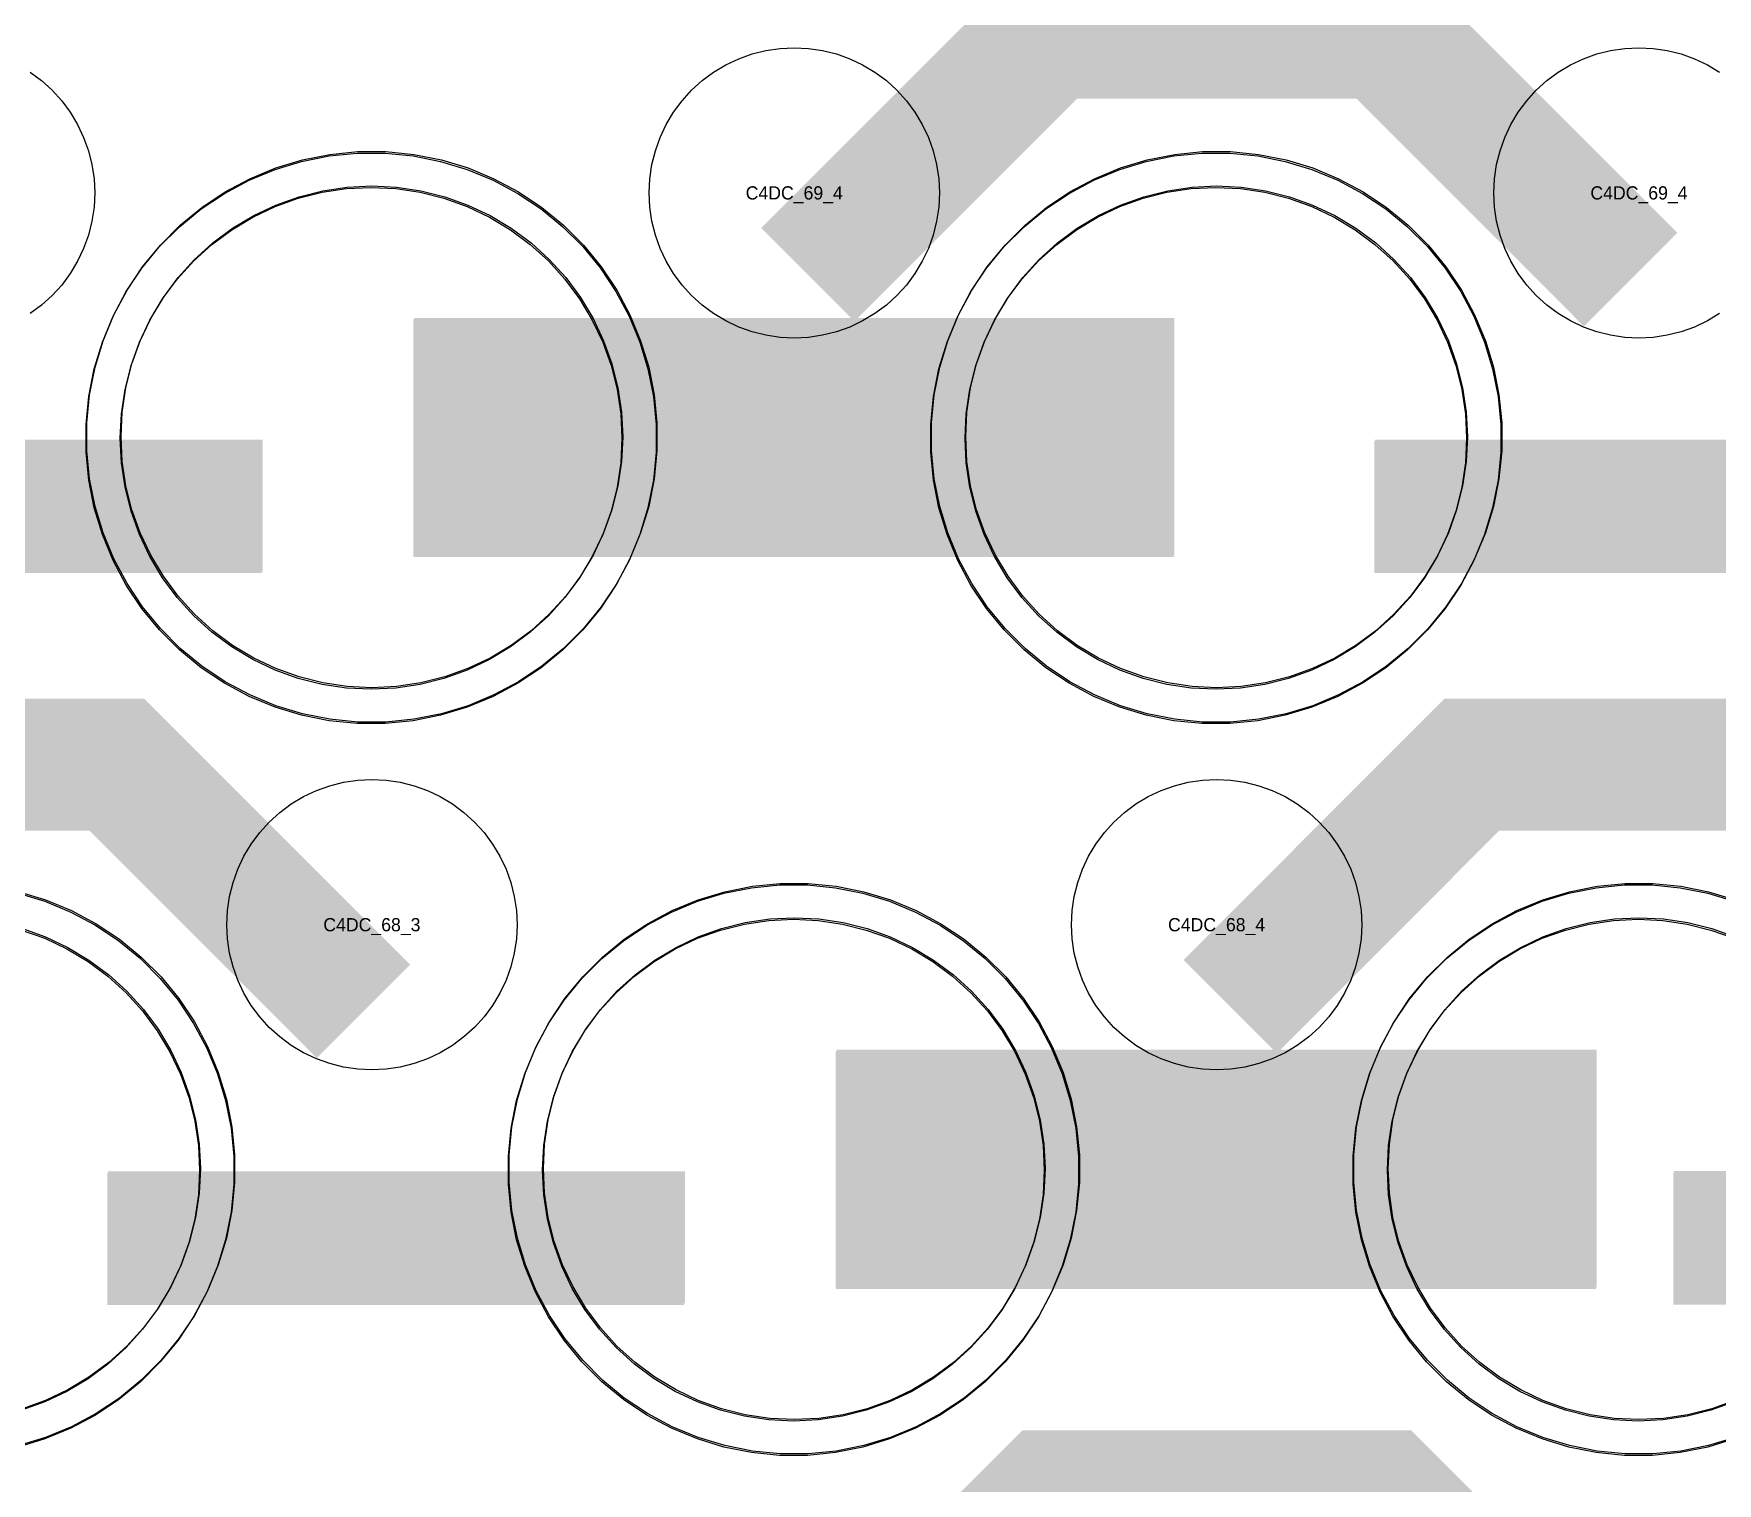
# Model space of a CAD drawing. Extents: x -11880 to 11880, y -14992 to 14992.
# Drawn here: x -10864.1 to -10545.2, y -5476.8 to -5202.3 of the extents above; entities that cross this region are included whole.
import ezdxf
from ezdxf.enums import TextEntityAlignment as Align

# ---------------------------------------------------------------- set-up
doc = ezdxf.new("R2010")
doc.units = 0
doc.header["$MEASUREMENT"] = 0
for name, color, linetype in [('GDS_775_DT_237', 138, 'CONTINUOUS'), ('RDL1_FS', 34, 'CONTINUOUS'), ('RDL_BS', 160, 'CONTINUOUS')]:
    doc.layers.add(name, color=color, linetype=linetype)

msp = doc.modelspace()

# ---------------------------------------------------------------- linework, layer by layer
at = {"layer": 'RDL1_FS', "color": 241, "true_color": 0xf7abae}
for points in [[(-10800.149, -5326.436), (-10804.806, -5326.207), (-10809.417, -5325.523), (-10813.94, -5324.391), (-10818.33, -5322.819), (-10822.544, -5320.827), (-10826.544, -5318.429), (-10830.289, -5315.651), (-10833.743, -5312.521), (-10836.873, -5309.067), (-10839.651, -5305.322), (-10842.049, -5301.322), (-10844.041, -5297.108), (-10845.613, -5292.718), (-10846.745, -5288.195), (-10847.429, -5283.584), (-10847.658, -5278.927), (-10847.429, -5274.27), (-10846.745, -5269.659), (-10845.613, -5265.136), (-10844.041, -5260.746), (-10842.049, -5256.532), (-10839.651, -5252.532), (-10836.873, -5248.787), (-10833.743, -5245.333), (-10830.289, -5242.203), (-10826.544, -5239.425), (-10822.544, -5237.027), (-10818.33, -5235.035), (-10813.94, -5233.463), (-10809.417, -5232.331), (-10804.806, -5231.647), (-10800.149, -5231.418), (-10795.492, -5231.647), (-10790.881, -5232.331), (-10786.358, -5233.463), (-10781.968, -5235.035), (-10777.754, -5237.027), (-10773.754, -5239.425), (-10770.009, -5242.203), (-10766.555, -5245.333), (-10763.425, -5248.787), (-10760.647, -5252.532), (-10758.249, -5256.532), (-10756.257, -5260.746), (-10754.685, -5265.136), (-10753.553, -5269.659), (-10752.869, -5274.27), (-10752.64, -5278.927), (-10752.869, -5283.584), (-10753.553, -5288.195), (-10754.685, -5292.718), (-10756.257, -5297.108), (-10758.249, -5301.322), (-10760.647, -5305.322), (-10763.425, -5309.067), (-10766.555, -5312.521), (-10770.009, -5315.651), (-10773.754, -5318.429), (-10777.754, -5320.827), (-10781.968, -5322.819), (-10786.358, -5324.391), (-10790.881, -5325.523), (-10795.492, -5326.207)], [(-10640.149, -5326.436), (-10644.806, -5326.207), (-10649.417, -5325.523), (-10653.94, -5324.391), (-10658.33, -5322.819), (-10662.544, -5320.827), (-10666.544, -5318.429), (-10670.289, -5315.651), (-10673.743, -5312.521), (-10676.873, -5309.067), (-10679.651, -5305.322), (-10682.049, -5301.322), (-10684.041, -5297.108), (-10685.613, -5292.718), (-10686.745, -5288.195), (-10687.429, -5283.584), (-10687.658, -5278.927), (-10687.429, -5274.27), (-10686.745, -5269.659), (-10685.613, -5265.136), (-10684.041, -5260.746), (-10682.049, -5256.532), (-10679.651, -5252.532), (-10676.873, -5248.787), (-10673.743, -5245.333), (-10670.289, -5242.203), (-10666.544, -5239.425), (-10662.544, -5237.027), (-10658.33, -5235.035), (-10653.94, -5233.463), (-10649.417, -5232.331), (-10644.806, -5231.647), (-10640.149, -5231.418), (-10635.492, -5231.647), (-10630.881, -5232.331), (-10626.358, -5233.463), (-10621.968, -5235.035), (-10617.754, -5237.027), (-10613.754, -5239.425), (-10610.009, -5242.203), (-10606.555, -5245.333), (-10603.425, -5248.787), (-10600.647, -5252.532), (-10598.249, -5256.532), (-10596.257, -5260.746), (-10594.685, -5265.136), (-10593.553, -5269.659), (-10592.869, -5274.27), (-10592.64, -5278.927), (-10592.869, -5283.584), (-10593.553, -5288.195), (-10594.685, -5292.718), (-10596.257, -5297.108), (-10598.249, -5301.322), (-10600.647, -5305.322), (-10603.425, -5309.067), (-10606.555, -5312.521), (-10610.009, -5315.651), (-10613.754, -5318.429), (-10617.754, -5320.827), (-10621.968, -5322.819), (-10626.358, -5324.391), (-10630.881, -5325.523), (-10635.492, -5326.207)], [(-10720.149, -5465.001), (-10724.806, -5464.772), (-10729.417, -5464.088), (-10733.94, -5462.956), (-10738.33, -5461.384), (-10742.544, -5459.392), (-10746.544, -5456.994), (-10750.289, -5454.216), (-10753.743, -5451.086), (-10756.873, -5447.632), (-10759.651, -5443.887), (-10762.049, -5439.887), (-10764.041, -5435.673), (-10765.613, -5431.283), (-10766.745, -5426.76), (-10767.429, -5422.149), (-10767.658, -5417.492), (-10767.429, -5412.835), (-10766.745, -5408.224), (-10765.613, -5403.701), (-10764.041, -5399.311), (-10762.049, -5395.097), (-10759.651, -5391.097), (-10756.873, -5387.352), (-10753.743, -5383.898), (-10750.289, -5380.768), (-10746.544, -5377.99), (-10742.544, -5375.592), (-10738.33, -5373.6), (-10733.94, -5372.028), (-10729.417, -5370.896), (-10724.806, -5370.212), (-10720.149, -5369.983), (-10715.492, -5370.212), (-10710.881, -5370.896), (-10706.358, -5372.028), (-10701.968, -5373.6), (-10697.754, -5375.592), (-10693.754, -5377.99), (-10690.009, -5380.768), (-10686.555, -5383.898), (-10683.425, -5387.352), (-10680.647, -5391.097), (-10678.249, -5395.097), (-10676.257, -5399.311), (-10674.685, -5403.701), (-10673.553, -5408.224), (-10672.869, -5412.835), (-10672.64, -5417.492), (-10672.869, -5422.149), (-10673.553, -5426.76), (-10674.685, -5431.283), (-10676.257, -5435.673), (-10678.249, -5439.887), (-10680.647, -5443.887), (-10683.425, -5447.632), (-10686.555, -5451.086), (-10690.009, -5454.216), (-10693.754, -5456.994), (-10697.754, -5459.392), (-10701.968, -5461.384), (-10706.358, -5462.956), (-10710.881, -5464.088), (-10715.492, -5464.772)]]:
    msp.add_lwpolyline(points, close=True, dxfattribs=at)
at = {"layer": 'RDL1_FS'}
for points in [[(-10800, -5326.154), (-10804.657, -5325.925), (-10809.268, -5325.241), (-10813.791, -5324.109), (-10818.181, -5322.537), (-10822.395, -5320.545), (-10826.395, -5318.147), (-10830.14, -5315.369), (-10833.594, -5312.239), (-10836.724, -5308.785), (-10839.502, -5305.04), (-10841.9, -5301.04), (-10843.892, -5296.826), (-10845.464, -5292.436), (-10846.596, -5287.913), (-10847.28, -5283.302), (-10847.509, -5278.645), (-10847.28, -5273.988), (-10846.596, -5269.377), (-10845.464, -5264.854), (-10843.892, -5260.464), (-10841.9, -5256.25), (-10839.502, -5252.25), (-10836.724, -5248.505), (-10833.594, -5245.051), (-10830.14, -5241.921), (-10826.395, -5239.143), (-10822.395, -5236.745), (-10818.181, -5234.753), (-10813.791, -5233.181), (-10809.268, -5232.049), (-10804.657, -5231.365), (-10800, -5231.136), (-10795.343, -5231.365), (-10790.732, -5232.049), (-10786.209, -5233.181), (-10781.819, -5234.753), (-10777.605, -5236.745), (-10773.605, -5239.143), (-10769.86, -5241.921), (-10766.406, -5245.051), (-10763.276, -5248.505), (-10760.498, -5252.25), (-10758.1, -5256.25), (-10756.108, -5260.464), (-10754.536, -5264.854), (-10753.404, -5269.377), (-10752.72, -5273.988), (-10752.491, -5278.645), (-10752.72, -5283.302), (-10753.404, -5287.913), (-10754.536, -5292.436), (-10756.108, -5296.826), (-10758.1, -5301.04), (-10760.498, -5305.04), (-10763.276, -5308.785), (-10766.406, -5312.239), (-10769.86, -5315.369), (-10773.605, -5318.147), (-10777.605, -5320.545), (-10781.819, -5322.537), (-10786.209, -5324.109), (-10790.732, -5325.241), (-10795.343, -5325.925)], [(-10640, -5326.154), (-10644.657, -5325.925), (-10649.268, -5325.241), (-10653.791, -5324.109), (-10658.181, -5322.537), (-10662.395, -5320.545), (-10666.395, -5318.147), (-10670.14, -5315.369), (-10673.594, -5312.239), (-10676.724, -5308.785), (-10679.502, -5305.04), (-10681.9, -5301.04), (-10683.892, -5296.826), (-10685.464, -5292.436), (-10686.596, -5287.913), (-10687.28, -5283.302), (-10687.509, -5278.645), (-10687.28, -5273.988), (-10686.596, -5269.377), (-10685.464, -5264.854), (-10683.892, -5260.464), (-10681.9, -5256.25), (-10679.502, -5252.25), (-10676.724, -5248.505), (-10673.594, -5245.051), (-10670.14, -5241.921), (-10666.395, -5239.143), (-10662.395, -5236.745), (-10658.181, -5234.753), (-10653.791, -5233.181), (-10649.268, -5232.049), (-10644.657, -5231.365), (-10640, -5231.136), (-10635.343, -5231.365), (-10630.732, -5232.049), (-10626.209, -5233.181), (-10621.819, -5234.753), (-10617.605, -5236.745), (-10613.605, -5239.143), (-10609.86, -5241.921), (-10606.406, -5245.051), (-10603.276, -5248.505), (-10600.498, -5252.25), (-10598.1, -5256.25), (-10596.108, -5260.464), (-10594.536, -5264.854), (-10593.404, -5269.377), (-10592.72, -5273.988), (-10592.491, -5278.645), (-10592.72, -5283.302), (-10593.404, -5287.913), (-10594.536, -5292.436), (-10596.108, -5296.826), (-10598.1, -5301.04), (-10600.498, -5305.04), (-10603.276, -5308.785), (-10606.406, -5312.239), (-10609.86, -5315.369), (-10613.605, -5318.147), (-10617.605, -5320.545), (-10621.819, -5322.537), (-10626.209, -5324.109), (-10630.732, -5325.241), (-10635.343, -5325.925)], [(-10720, -5464.719), (-10724.657, -5464.49), (-10729.268, -5463.806), (-10733.791, -5462.674), (-10738.181, -5461.102), (-10742.395, -5459.11), (-10746.395, -5456.712), (-10750.14, -5453.934), (-10753.594, -5450.804), (-10756.724, -5447.35), (-10759.502, -5443.605), (-10761.9, -5439.605), (-10763.892, -5435.391), (-10765.464, -5431.001), (-10766.596, -5426.478), (-10767.28, -5421.867), (-10767.509, -5417.21), (-10767.28, -5412.553), (-10766.596, -5407.942), (-10765.464, -5403.419), (-10763.892, -5399.029), (-10761.9, -5394.815), (-10759.502, -5390.815), (-10756.724, -5387.07), (-10753.594, -5383.616), (-10750.14, -5380.486), (-10746.395, -5377.708), (-10742.395, -5375.31), (-10738.181, -5373.318), (-10733.791, -5371.746), (-10729.268, -5370.614), (-10724.657, -5369.93), (-10720, -5369.701), (-10715.343, -5369.93), (-10710.732, -5370.614), (-10706.209, -5371.746), (-10701.819, -5373.318), (-10697.605, -5375.31), (-10693.605, -5377.708), (-10689.86, -5380.486), (-10686.406, -5383.616), (-10683.276, -5387.07), (-10680.498, -5390.815), (-10678.1, -5394.815), (-10676.108, -5399.029), (-10674.536, -5403.419), (-10673.404, -5407.942), (-10672.72, -5412.553), (-10672.491, -5417.21), (-10672.72, -5421.867), (-10673.404, -5426.478), (-10674.536, -5431.001), (-10676.108, -5435.391), (-10678.1, -5439.605), (-10680.498, -5443.605), (-10683.276, -5447.35), (-10686.406, -5450.804), (-10689.86, -5453.934), (-10693.605, -5456.712), (-10697.605, -5459.11), (-10701.819, -5461.102), (-10706.209, -5462.674), (-10710.732, -5463.806), (-10715.343, -5464.49)]]:
    msp.add_lwpolyline(points, close=True, dxfattribs=at)
at = {"layer": 'RDL1_FS', "color": 241, "true_color": 0xf7abae}
for points in [[(-10792.147, -5278.927, 45, 45, 0), (-10720.147, -5278.927, 45, 45, 0)], [(-10720.147, -5278.927, 45, 45, 0), (-10648.147, -5278.927, 45, 45, 0)], [(-10712.147, -5417.492, 45, 45, 0), (-10640.147, -5417.492, 45, 45, 0)], [(-10640.147, -5417.492, 45, 45, 0), (-10568.147, -5417.492, 45, 45, 0)]]:
    msp.add_lwpolyline(points, format="xyseb", dxfattribs=at)
at = {"layer": 'RDL1_FS'}
for points in [[(-10791.998, -5278.645, 45, 45, 0), (-10719.998, -5278.645, 45, 45, 0)], [(-10719.998, -5278.645, 45, 45, 0), (-10647.998, -5278.645, 45, 45, 0)], [(-10711.998, -5417.21, 45, 45, 0), (-10639.998, -5417.21, 45, 45, 0)], [(-10639.998, -5417.21, 45, 45, 0), (-10567.998, -5417.21, 45, 45, 0)]]:
    msp.add_lwpolyline(points, format="xyseb", dxfattribs=at)
at = {"layer": 'RDL1_FS', "color": 241, "true_color": 0xf7abae}
for points in [[(-10541.968, -5461.384), (-10546.358, -5462.956), (-10550.881, -5464.088), (-10555.492, -5464.772), (-10560.149, -5465.001), (-10564.806, -5464.772), (-10569.417, -5464.088), (-10573.94, -5462.956), (-10578.33, -5461.384), (-10582.544, -5459.392), (-10586.544, -5456.994), (-10590.289, -5454.216), (-10593.743, -5451.086), (-10596.873, -5447.632), (-10599.651, -5443.887), (-10602.049, -5439.887), (-10604.041, -5435.673), (-10605.613, -5431.283), (-10606.745, -5426.76), (-10607.429, -5422.149), (-10607.658, -5417.492), (-10607.429, -5412.835), (-10606.745, -5408.224), (-10605.613, -5403.701), (-10604.041, -5399.311), (-10602.049, -5395.097), (-10599.651, -5391.097), (-10596.873, -5387.352), (-10593.743, -5383.898), (-10590.289, -5380.768), (-10586.544, -5377.99), (-10582.544, -5375.592), (-10578.33, -5373.6), (-10573.94, -5372.028), (-10569.417, -5370.896), (-10564.806, -5370.212), (-10560.149, -5369.983), (-10555.492, -5370.212), (-10550.881, -5370.896), (-10546.358, -5372.028), (-10541.968, -5373.6)], [(-10866.358, -5372.028), (-10861.968, -5373.6), (-10857.754, -5375.592), (-10853.754, -5377.99), (-10850.009, -5380.768), (-10846.555, -5383.898), (-10843.425, -5387.352), (-10840.647, -5391.097), (-10838.249, -5395.097), (-10836.257, -5399.311), (-10834.685, -5403.701), (-10833.553, -5408.224), (-10832.869, -5412.835), (-10832.64, -5417.492), (-10832.869, -5422.149), (-10833.553, -5426.76), (-10834.685, -5431.283), (-10836.257, -5435.673), (-10838.249, -5439.887), (-10840.647, -5443.887), (-10843.425, -5447.632), (-10846.555, -5451.086), (-10850.009, -5454.216), (-10853.754, -5456.994), (-10857.754, -5459.392), (-10861.968, -5461.384), (-10866.358, -5462.956)]]:
    msp.add_lwpolyline(points, dxfattribs=at)
at = {"layer": 'RDL1_FS'}
for points in [[(-10541.819, -5461.102), (-10546.209, -5462.674), (-10550.732, -5463.806), (-10555.343, -5464.49), (-10560, -5464.719), (-10564.657, -5464.49), (-10569.268, -5463.806), (-10573.791, -5462.674), (-10578.181, -5461.102), (-10582.395, -5459.11), (-10586.395, -5456.712), (-10590.14, -5453.934), (-10593.594, -5450.804), (-10596.724, -5447.35), (-10599.502, -5443.605), (-10601.9, -5439.605), (-10603.892, -5435.391), (-10605.464, -5431.001), (-10606.596, -5426.478), (-10607.28, -5421.867), (-10607.509, -5417.21), (-10607.28, -5412.553), (-10606.596, -5407.942), (-10605.464, -5403.419), (-10603.892, -5399.029), (-10601.9, -5394.815), (-10599.502, -5390.815), (-10596.724, -5387.07), (-10593.594, -5383.616), (-10590.14, -5380.486), (-10586.395, -5377.708), (-10582.395, -5375.31), (-10578.181, -5373.318), (-10573.791, -5371.746), (-10569.268, -5370.614), (-10564.657, -5369.93), (-10560, -5369.701), (-10555.343, -5369.93), (-10550.732, -5370.614), (-10546.209, -5371.746), (-10541.819, -5373.318)], [(-10866.209, -5371.746), (-10861.819, -5373.318), (-10857.605, -5375.31), (-10853.605, -5377.708), (-10849.86, -5380.486), (-10846.406, -5383.616), (-10843.276, -5387.07), (-10840.498, -5390.815), (-10838.1, -5394.815), (-10836.108, -5399.029), (-10834.536, -5403.419), (-10833.404, -5407.942), (-10832.72, -5412.553), (-10832.491, -5417.21), (-10832.72, -5421.867), (-10833.404, -5426.478), (-10834.536, -5431.001), (-10836.108, -5435.391), (-10838.1, -5439.605), (-10840.498, -5443.605), (-10843.276, -5447.35), (-10846.406, -5450.804), (-10849.86, -5453.934), (-10853.605, -5456.712), (-10857.605, -5459.11), (-10861.819, -5461.102), (-10866.209, -5462.674)]]:
    msp.add_lwpolyline(points, dxfattribs=at)
at = {"layer": 'RDL_BS'}
for points in [[(-10717.438, -5247.959, 25, 25, 0), (-10671.623, -5202.144, 25, 25, 0), (-10638.07, -5202.144, 25, 25, 0)], [(-10561.599, -5248.858, 25, 25, 0), (-10608.313, -5202.144, 25, 25, 0), (-10638.071, -5202.144, 25, 25, 0)], [(-10929.984, -5291.658, 25, 25, 0), (-10820.719, -5291.658, 25, 25, 0)], [(-10609.984, -5291.658, 25, 25, 0), (-10500.719, -5291.658, 25, 25, 0)], [(-10801.599, -5387.423, 25, 25, 0), (-10848.313, -5340.709, 25, 25, 0), (-10878.071, -5340.709, 25, 25, 0)], [(-10637.438, -5386.524, 25, 25, 0), (-10591.623, -5340.709, 25, 25, 0), (-10558.07, -5340.709, 25, 25, 0)], [(-10481.599, -5387.423, 25, 25, 0), (-10528.313, -5340.709, 25, 25, 0), (-10558.071, -5340.709, 25, 25, 0)], [(-10849.984, -5430.223, 25, 25, 0), (-10740.719, -5430.223, 25, 25, 0)], [(-10467.5, -5430.168, 25, 25, 0), (-10553.333, -5430.168, 25, 25, 0)], [(-10717.438, -5525.084, 25, 25, 0), (-10671.623, -5479.269, 25, 25, 0), (-10638.07, -5479.269, 25, 25, 0)], [(-10561.599, -5525.983, 25, 25, 0), (-10608.313, -5479.269, 25, 25, 0), (-10638.071, -5479.269, 25, 25, 0)]]:
    msp.add_lwpolyline(points, format="xyseb", dxfattribs=at)
for points in [[(-10720, -5259.951), (-10722.693, -5259.819), (-10725.365, -5259.423), (-10727.984, -5258.766), (-10730.519, -5257.859), (-10732.956, -5256.707), (-10735.28, -5255.314), (-10737.443, -5253.711), (-10739.442, -5251.899), (-10741.254, -5249.9), (-10742.857, -5247.737), (-10744.25, -5245.413), (-10745.402, -5242.976), (-10746.309, -5240.441), (-10746.966, -5237.822), (-10747.362, -5235.15), (-10747.494, -5232.457), (-10747.362, -5229.764), (-10746.966, -5227.092), (-10746.309, -5224.473), (-10745.402, -5221.938), (-10744.25, -5219.501), (-10742.857, -5217.177), (-10741.254, -5215.014), (-10739.442, -5213.015), (-10737.443, -5211.203), (-10735.28, -5209.6), (-10732.956, -5208.207), (-10730.519, -5207.055), (-10727.984, -5206.148), (-10725.365, -5205.491), (-10722.693, -5205.095), (-10720, -5204.963), (-10717.307, -5205.095), (-10714.635, -5205.491), (-10712.016, -5206.148), (-10709.481, -5207.055), (-10707.044, -5208.207), (-10704.72, -5209.6), (-10702.557, -5211.203), (-10700.558, -5213.015), (-10698.746, -5215.014), (-10697.143, -5217.177), (-10695.75, -5219.501), (-10694.598, -5221.938), (-10693.691, -5224.473), (-10693.034, -5227.092), (-10692.638, -5229.764), (-10692.506, -5232.457), (-10692.638, -5235.15), (-10693.034, -5237.822), (-10693.691, -5240.441), (-10694.598, -5242.976), (-10695.75, -5245.413), (-10697.143, -5247.737), (-10698.746, -5249.9), (-10700.558, -5251.899), (-10702.557, -5253.711), (-10704.72, -5255.314), (-10707.044, -5256.707), (-10709.481, -5257.859), (-10712.016, -5258.766), (-10714.635, -5259.423), (-10717.307, -5259.819)], [(-10802.644, -5332.645), (-10807.938, -5332.128), (-10813.165, -5331.082), (-10818.205, -5329.551), (-10823.115, -5327.52), (-10827.777, -5325.028), (-10832.191, -5322.081), (-10836.292, -5318.719), (-10840.074, -5314.937), (-10843.436, -5310.836), (-10846.383, -5306.422), (-10848.875, -5301.76), (-10850.906, -5296.85), (-10852.437, -5291.81), (-10853.483, -5286.583), (-10854, -5281.289), (-10854, -5276.001), (-10853.483, -5270.707), (-10852.437, -5265.48), (-10850.906, -5260.44), (-10848.875, -5255.53), (-10846.383, -5250.868), (-10843.436, -5246.454), (-10840.074, -5242.353), (-10836.292, -5238.571), (-10832.191, -5235.209), (-10827.777, -5232.262), (-10823.115, -5229.77), (-10818.205, -5227.739), (-10813.165, -5226.208), (-10807.938, -5225.162), (-10802.644, -5224.645), (-10797.356, -5224.645), (-10792.062, -5225.162), (-10786.835, -5226.208), (-10781.795, -5227.739), (-10776.885, -5229.77), (-10772.223, -5232.262), (-10767.809, -5235.209), (-10763.708, -5238.571), (-10759.926, -5242.353), (-10756.564, -5246.454), (-10753.617, -5250.868), (-10751.125, -5255.53), (-10749.094, -5260.44), (-10747.563, -5265.48), (-10746.517, -5270.707), (-10746, -5276.001), (-10746, -5281.289), (-10746.517, -5286.583), (-10747.563, -5291.81), (-10749.094, -5296.85), (-10751.125, -5301.76), (-10753.617, -5306.422), (-10756.564, -5310.836), (-10759.926, -5314.937), (-10763.708, -5318.719), (-10767.809, -5322.081), (-10772.223, -5325.028), (-10776.885, -5327.52), (-10781.795, -5329.551), (-10786.835, -5331.082), (-10792.062, -5332.128), (-10797.356, -5332.645)], [(-10642.644, -5332.645), (-10647.938, -5332.128), (-10653.165, -5331.082), (-10658.205, -5329.551), (-10663.115, -5327.52), (-10667.777, -5325.028), (-10672.191, -5322.081), (-10676.292, -5318.719), (-10680.074, -5314.937), (-10683.436, -5310.836), (-10686.383, -5306.422), (-10688.875, -5301.76), (-10690.906, -5296.85), (-10692.437, -5291.81), (-10693.483, -5286.583), (-10694, -5281.289), (-10694, -5276.001), (-10693.483, -5270.707), (-10692.437, -5265.48), (-10690.906, -5260.44), (-10688.875, -5255.53), (-10686.383, -5250.868), (-10683.436, -5246.454), (-10680.074, -5242.353), (-10676.292, -5238.571), (-10672.191, -5235.209), (-10667.777, -5232.262), (-10663.115, -5229.77), (-10658.205, -5227.739), (-10653.165, -5226.208), (-10647.938, -5225.162), (-10642.644, -5224.645), (-10637.356, -5224.645), (-10632.062, -5225.162), (-10626.835, -5226.208), (-10621.795, -5227.739), (-10616.885, -5229.77), (-10612.223, -5232.262), (-10607.809, -5235.209), (-10603.708, -5238.571), (-10599.926, -5242.353), (-10596.564, -5246.454), (-10593.617, -5250.868), (-10591.125, -5255.53), (-10589.094, -5260.44), (-10587.563, -5265.48), (-10586.517, -5270.707), (-10586, -5276.001), (-10586, -5281.289), (-10586.517, -5286.583), (-10587.563, -5291.81), (-10589.094, -5296.85), (-10591.125, -5301.76), (-10593.617, -5306.422), (-10596.564, -5310.836), (-10599.926, -5314.937), (-10603.708, -5318.719), (-10607.809, -5322.081), (-10612.223, -5325.028), (-10616.885, -5327.52), (-10621.795, -5329.551), (-10626.835, -5331.082), (-10632.062, -5332.128), (-10637.356, -5332.645)], [(-10800, -5398.516), (-10802.693, -5398.384), (-10805.365, -5397.988), (-10807.984, -5397.331), (-10810.519, -5396.424), (-10812.956, -5395.272), (-10815.28, -5393.879), (-10817.443, -5392.276), (-10819.442, -5390.464), (-10821.254, -5388.465), (-10822.857, -5386.302), (-10824.25, -5383.978), (-10825.402, -5381.541), (-10826.309, -5379.006), (-10826.966, -5376.387), (-10827.362, -5373.715), (-10827.494, -5371.022), (-10827.362, -5368.329), (-10826.966, -5365.657), (-10826.309, -5363.038), (-10825.402, -5360.503), (-10824.25, -5358.066), (-10822.857, -5355.742), (-10821.254, -5353.579), (-10819.442, -5351.58), (-10817.443, -5349.768), (-10815.28, -5348.165), (-10812.956, -5346.772), (-10810.519, -5345.62), (-10807.984, -5344.713), (-10805.365, -5344.056), (-10802.693, -5343.66), (-10800, -5343.528), (-10797.307, -5343.66), (-10794.635, -5344.056), (-10792.016, -5344.713), (-10789.481, -5345.62), (-10787.044, -5346.772), (-10784.72, -5348.165), (-10782.557, -5349.768), (-10780.558, -5351.58), (-10778.746, -5353.579), (-10777.143, -5355.742), (-10775.75, -5358.066), (-10774.598, -5360.503), (-10773.691, -5363.038), (-10773.034, -5365.657), (-10772.638, -5368.329), (-10772.506, -5371.022), (-10772.638, -5373.715), (-10773.034, -5376.387), (-10773.691, -5379.006), (-10774.598, -5381.541), (-10775.75, -5383.978), (-10777.143, -5386.302), (-10778.746, -5388.465), (-10780.558, -5390.464), (-10782.557, -5392.276), (-10784.72, -5393.879), (-10787.044, -5395.272), (-10789.481, -5396.424), (-10792.016, -5397.331), (-10794.635, -5397.988), (-10797.307, -5398.384)], [(-10640, -5398.516), (-10642.693, -5398.384), (-10645.365, -5397.988), (-10647.984, -5397.331), (-10650.519, -5396.424), (-10652.956, -5395.272), (-10655.28, -5393.879), (-10657.443, -5392.276), (-10659.442, -5390.464), (-10661.254, -5388.465), (-10662.857, -5386.302), (-10664.25, -5383.978), (-10665.402, -5381.541), (-10666.309, -5379.006), (-10666.966, -5376.387), (-10667.362, -5373.715), (-10667.494, -5371.022), (-10667.362, -5368.329), (-10666.966, -5365.657), (-10666.309, -5363.038), (-10665.402, -5360.503), (-10664.25, -5358.066), (-10662.857, -5355.742), (-10661.254, -5353.579), (-10659.442, -5351.58), (-10657.443, -5349.768), (-10655.28, -5348.165), (-10652.956, -5346.772), (-10650.519, -5345.62), (-10647.984, -5344.713), (-10645.365, -5344.056), (-10642.693, -5343.66), (-10640, -5343.528), (-10637.307, -5343.66), (-10634.635, -5344.056), (-10632.016, -5344.713), (-10629.481, -5345.62), (-10627.044, -5346.772), (-10624.72, -5348.165), (-10622.557, -5349.768), (-10620.558, -5351.58), (-10618.746, -5353.579), (-10617.143, -5355.742), (-10615.75, -5358.066), (-10614.598, -5360.503), (-10613.691, -5363.038), (-10613.034, -5365.657), (-10612.638, -5368.329), (-10612.506, -5371.022), (-10612.638, -5373.715), (-10613.034, -5376.387), (-10613.691, -5379.006), (-10614.598, -5381.541), (-10615.75, -5383.978), (-10617.143, -5386.302), (-10618.746, -5388.465), (-10620.558, -5390.464), (-10622.557, -5392.276), (-10624.72, -5393.879), (-10627.044, -5395.272), (-10629.481, -5396.424), (-10632.016, -5397.331), (-10634.635, -5397.988), (-10637.307, -5398.384)], [(-10722.644, -5471.21), (-10727.938, -5470.693), (-10733.165, -5469.647), (-10738.205, -5468.116), (-10743.115, -5466.085), (-10747.777, -5463.593), (-10752.191, -5460.646), (-10756.292, -5457.284), (-10760.074, -5453.502), (-10763.436, -5449.401), (-10766.383, -5444.987), (-10768.875, -5440.325), (-10770.906, -5435.415), (-10772.437, -5430.375), (-10773.483, -5425.148), (-10774, -5419.854), (-10774, -5414.566), (-10773.483, -5409.272), (-10772.437, -5404.045), (-10770.906, -5399.005), (-10768.875, -5394.095), (-10766.383, -5389.433), (-10763.436, -5385.019), (-10760.074, -5380.918), (-10756.292, -5377.136), (-10752.191, -5373.774), (-10747.777, -5370.827), (-10743.115, -5368.335), (-10738.205, -5366.304), (-10733.165, -5364.773), (-10727.938, -5363.727), (-10722.644, -5363.21), (-10717.356, -5363.21), (-10712.062, -5363.727), (-10706.835, -5364.773), (-10701.795, -5366.304), (-10696.885, -5368.335), (-10692.223, -5370.827), (-10687.809, -5373.774), (-10683.708, -5377.136), (-10679.926, -5380.918), (-10676.564, -5385.019), (-10673.617, -5389.433), (-10671.125, -5394.095), (-10669.094, -5399.005), (-10667.563, -5404.045), (-10666.517, -5409.272), (-10666, -5414.566), (-10666, -5419.854), (-10666.517, -5425.148), (-10667.563, -5430.375), (-10669.094, -5435.415), (-10671.125, -5440.325), (-10673.617, -5444.987), (-10676.564, -5449.401), (-10679.926, -5453.502), (-10683.708, -5457.284), (-10687.809, -5460.646), (-10692.223, -5463.593), (-10696.885, -5466.085), (-10701.795, -5468.116), (-10706.835, -5469.647), (-10712.062, -5470.693), (-10717.356, -5471.21)]]:
    msp.add_lwpolyline(points, close=True, dxfattribs=at)
for points in [[(-10544.72, -5255.314), (-10547.044, -5256.707), (-10549.481, -5257.859), (-10552.016, -5258.766), (-10554.635, -5259.423), (-10557.307, -5259.819), (-10560, -5259.951), (-10562.693, -5259.819), (-10565.365, -5259.423), (-10567.984, -5258.766), (-10570.519, -5257.859), (-10572.956, -5256.707), (-10575.28, -5255.314), (-10577.443, -5253.711), (-10579.442, -5251.899), (-10581.254, -5249.9), (-10582.857, -5247.737), (-10584.25, -5245.413), (-10585.402, -5242.976), (-10586.309, -5240.441), (-10586.966, -5237.822), (-10587.362, -5235.15), (-10587.494, -5232.457), (-10587.362, -5229.764), (-10586.966, -5227.092), (-10586.309, -5224.473), (-10585.402, -5221.938), (-10584.25, -5219.501), (-10582.857, -5217.177), (-10581.254, -5215.014), (-10579.442, -5213.015), (-10577.443, -5211.203), (-10575.28, -5209.6), (-10572.956, -5208.207), (-10570.519, -5207.055), (-10567.984, -5206.148), (-10565.365, -5205.491), (-10562.693, -5205.095), (-10560, -5204.963), (-10557.307, -5205.095), (-10554.635, -5205.491), (-10552.016, -5206.148), (-10549.481, -5207.055), (-10547.044, -5208.207), (-10544.72, -5209.6)], [(-10864.72, -5209.6), (-10862.557, -5211.203), (-10860.558, -5213.015), (-10858.746, -5215.014), (-10857.143, -5217.177), (-10855.75, -5219.501), (-10854.598, -5221.938), (-10853.691, -5224.473), (-10853.034, -5227.092), (-10852.638, -5229.764), (-10852.506, -5232.457), (-10852.638, -5235.15), (-10853.034, -5237.822), (-10853.691, -5240.441), (-10854.598, -5242.976), (-10855.75, -5245.413), (-10857.143, -5247.737), (-10858.746, -5249.9), (-10860.558, -5251.899), (-10862.557, -5253.711), (-10864.72, -5255.314)], [(-10541.795, -5468.116), (-10546.835, -5469.647), (-10552.062, -5470.693), (-10557.356, -5471.21), (-10562.644, -5471.21), (-10567.938, -5470.693), (-10573.165, -5469.647), (-10578.205, -5468.116), (-10583.115, -5466.085), (-10587.777, -5463.593), (-10592.191, -5460.646), (-10596.292, -5457.284), (-10600.074, -5453.502), (-10603.436, -5449.401), (-10606.383, -5444.987), (-10608.875, -5440.325), (-10610.906, -5435.415), (-10612.437, -5430.375), (-10613.483, -5425.148), (-10614, -5419.854), (-10614, -5414.566), (-10613.483, -5409.272), (-10612.437, -5404.045), (-10610.906, -5399.005), (-10608.875, -5394.095), (-10606.383, -5389.433), (-10603.436, -5385.019), (-10600.074, -5380.918), (-10596.292, -5377.136), (-10592.191, -5373.774), (-10587.777, -5370.827), (-10583.115, -5368.335), (-10578.205, -5366.304), (-10573.165, -5364.773), (-10567.938, -5363.727), (-10562.644, -5363.21), (-10557.356, -5363.21), (-10552.062, -5363.727), (-10546.835, -5364.773), (-10541.795, -5366.304)], [(-10866.835, -5364.773), (-10861.795, -5366.304), (-10856.885, -5368.335), (-10852.223, -5370.827), (-10847.809, -5373.774), (-10843.708, -5377.136), (-10839.926, -5380.918), (-10836.564, -5385.019), (-10833.617, -5389.433), (-10831.125, -5394.095), (-10829.094, -5399.005), (-10827.563, -5404.045), (-10826.517, -5409.272), (-10826, -5414.566), (-10826, -5419.854), (-10826.517, -5425.148), (-10827.563, -5430.375), (-10829.094, -5435.415), (-10831.125, -5440.325), (-10833.617, -5444.987), (-10836.564, -5449.401), (-10839.926, -5453.502), (-10843.708, -5457.284), (-10847.809, -5460.646), (-10852.223, -5463.593), (-10856.885, -5466.085), (-10861.795, -5468.116), (-10866.835, -5469.647)]]:
    msp.add_lwpolyline(points, dxfattribs=at)
at = {"layer": 'RDL_BS', "color": 241, "true_color": 0xf7abae}
for points in [[(-10802.793, -5332.927), (-10808.087, -5332.41), (-10813.314, -5331.364), (-10818.354, -5329.833), (-10823.264, -5327.802), (-10827.926, -5325.31), (-10832.34, -5322.363), (-10836.441, -5319.001), (-10840.223, -5315.219), (-10843.585, -5311.118), (-10846.532, -5306.704), (-10849.024, -5302.042), (-10851.055, -5297.132), (-10852.586, -5292.092), (-10853.632, -5286.865), (-10854.149, -5281.571), (-10854.149, -5276.283), (-10853.632, -5270.989), (-10852.586, -5265.762), (-10851.055, -5260.722), (-10849.024, -5255.812), (-10846.532, -5251.15), (-10843.585, -5246.736), (-10840.223, -5242.635), (-10836.441, -5238.853), (-10832.34, -5235.491), (-10827.926, -5232.544), (-10823.264, -5230.052), (-10818.354, -5228.021), (-10813.314, -5226.49), (-10808.087, -5225.444), (-10802.793, -5224.927), (-10797.505, -5224.927), (-10792.211, -5225.444), (-10786.984, -5226.49), (-10781.944, -5228.021), (-10777.034, -5230.052), (-10772.372, -5232.544), (-10767.958, -5235.491), (-10763.857, -5238.853), (-10760.075, -5242.635), (-10756.713, -5246.736), (-10753.766, -5251.15), (-10751.274, -5255.812), (-10749.243, -5260.722), (-10747.712, -5265.762), (-10746.666, -5270.989), (-10746.149, -5276.283), (-10746.149, -5281.571), (-10746.666, -5286.865), (-10747.712, -5292.092), (-10749.243, -5297.132), (-10751.274, -5302.042), (-10753.766, -5306.704), (-10756.713, -5311.118), (-10760.075, -5315.219), (-10763.857, -5319.001), (-10767.958, -5322.363), (-10772.372, -5325.31), (-10777.034, -5327.802), (-10781.944, -5329.833), (-10786.984, -5331.364), (-10792.211, -5332.41), (-10797.505, -5332.927)], [(-10642.793, -5332.927), (-10648.087, -5332.41), (-10653.314, -5331.364), (-10658.354, -5329.833), (-10663.264, -5327.802), (-10667.926, -5325.31), (-10672.34, -5322.363), (-10676.441, -5319.001), (-10680.223, -5315.219), (-10683.585, -5311.118), (-10686.532, -5306.704), (-10689.024, -5302.042), (-10691.055, -5297.132), (-10692.586, -5292.092), (-10693.632, -5286.865), (-10694.149, -5281.571), (-10694.149, -5276.283), (-10693.632, -5270.989), (-10692.586, -5265.762), (-10691.055, -5260.722), (-10689.024, -5255.812), (-10686.532, -5251.15), (-10683.585, -5246.736), (-10680.223, -5242.635), (-10676.441, -5238.853), (-10672.34, -5235.491), (-10667.926, -5232.544), (-10663.264, -5230.052), (-10658.354, -5228.021), (-10653.314, -5226.49), (-10648.087, -5225.444), (-10642.793, -5224.927), (-10637.505, -5224.927), (-10632.211, -5225.444), (-10626.984, -5226.49), (-10621.944, -5228.021), (-10617.034, -5230.052), (-10612.372, -5232.544), (-10607.958, -5235.491), (-10603.857, -5238.853), (-10600.075, -5242.635), (-10596.713, -5246.736), (-10593.766, -5251.15), (-10591.274, -5255.812), (-10589.243, -5260.722), (-10587.712, -5265.762), (-10586.666, -5270.989), (-10586.149, -5276.283), (-10586.149, -5281.571), (-10586.666, -5286.865), (-10587.712, -5292.092), (-10589.243, -5297.132), (-10591.274, -5302.042), (-10593.766, -5306.704), (-10596.713, -5311.118), (-10600.075, -5315.219), (-10603.857, -5319.001), (-10607.958, -5322.363), (-10612.372, -5325.31), (-10617.034, -5327.802), (-10621.944, -5329.833), (-10626.984, -5331.364), (-10632.211, -5332.41), (-10637.505, -5332.927)], [(-10722.793, -5471.492), (-10728.087, -5470.975), (-10733.314, -5469.929), (-10738.354, -5468.398), (-10743.264, -5466.367), (-10747.926, -5463.875), (-10752.34, -5460.928), (-10756.441, -5457.566), (-10760.223, -5453.784), (-10763.585, -5449.683), (-10766.532, -5445.269), (-10769.024, -5440.607), (-10771.055, -5435.697), (-10772.586, -5430.657), (-10773.632, -5425.43), (-10774.149, -5420.136), (-10774.149, -5414.848), (-10773.632, -5409.554), (-10772.586, -5404.327), (-10771.055, -5399.287), (-10769.024, -5394.377), (-10766.532, -5389.715), (-10763.585, -5385.301), (-10760.223, -5381.2), (-10756.441, -5377.418), (-10752.34, -5374.056), (-10747.926, -5371.109), (-10743.264, -5368.617), (-10738.354, -5366.586), (-10733.314, -5365.055), (-10728.087, -5364.009), (-10722.793, -5363.492), (-10717.505, -5363.492), (-10712.211, -5364.009), (-10706.984, -5365.055), (-10701.944, -5366.586), (-10697.034, -5368.617), (-10692.372, -5371.109), (-10687.958, -5374.056), (-10683.857, -5377.418), (-10680.075, -5381.2), (-10676.713, -5385.301), (-10673.766, -5389.715), (-10671.274, -5394.377), (-10669.243, -5399.287), (-10667.712, -5404.327), (-10666.666, -5409.554), (-10666.149, -5414.848), (-10666.149, -5420.136), (-10666.666, -5425.43), (-10667.712, -5430.657), (-10669.243, -5435.697), (-10671.274, -5440.607), (-10673.766, -5445.269), (-10676.713, -5449.683), (-10680.075, -5453.784), (-10683.857, -5457.566), (-10687.958, -5460.928), (-10692.372, -5463.875), (-10697.034, -5466.367), (-10701.944, -5468.398), (-10706.984, -5469.929), (-10712.211, -5470.975), (-10717.505, -5471.492)]]:
    msp.add_lwpolyline(points, close=True, dxfattribs=at)
for points in [[(-10930.133, -5291.94, 25, 25, 0), (-10820.868, -5291.94, 25, 25, 0)], [(-10610.133, -5291.94, 25, 25, 0), (-10500.868, -5291.94, 25, 25, 0)], [(-10850.133, -5430.505, 25, 25, 0), (-10740.868, -5430.505, 25, 25, 0)], [(-10467.649, -5430.45, 25, 25, 0), (-10553.482, -5430.45, 25, 25, 0)]]:
    msp.add_lwpolyline(points, format="xyseb", dxfattribs=at)
for points in [[(-10541.944, -5468.398), (-10546.984, -5469.929), (-10552.211, -5470.975), (-10557.505, -5471.492), (-10562.793, -5471.492), (-10568.087, -5470.975), (-10573.314, -5469.929), (-10578.354, -5468.398), (-10583.264, -5466.367), (-10587.926, -5463.875), (-10592.34, -5460.928), (-10596.441, -5457.566), (-10600.223, -5453.784), (-10603.585, -5449.683), (-10606.532, -5445.269), (-10609.024, -5440.607), (-10611.055, -5435.697), (-10612.586, -5430.657), (-10613.632, -5425.43), (-10614.149, -5420.136), (-10614.149, -5414.848), (-10613.632, -5409.554), (-10612.586, -5404.327), (-10611.055, -5399.287), (-10609.024, -5394.377), (-10606.532, -5389.715), (-10603.585, -5385.301), (-10600.223, -5381.2), (-10596.441, -5377.418), (-10592.34, -5374.056), (-10587.926, -5371.109), (-10583.264, -5368.617), (-10578.354, -5366.586), (-10573.314, -5365.055), (-10568.087, -5364.009), (-10562.793, -5363.492), (-10557.505, -5363.492), (-10552.211, -5364.009), (-10546.984, -5365.055), (-10541.944, -5366.586)], [(-10866.984, -5365.055), (-10861.944, -5366.586), (-10857.034, -5368.617), (-10852.372, -5371.109), (-10847.958, -5374.056), (-10843.857, -5377.418), (-10840.075, -5381.2), (-10836.713, -5385.301), (-10833.766, -5389.715), (-10831.274, -5394.377), (-10829.243, -5399.287), (-10827.712, -5404.327), (-10826.666, -5409.554), (-10826.149, -5414.848), (-10826.149, -5420.136), (-10826.666, -5425.43), (-10827.712, -5430.657), (-10829.243, -5435.697), (-10831.274, -5440.607), (-10833.766, -5445.269), (-10836.713, -5449.683), (-10840.075, -5453.784), (-10843.857, -5457.566), (-10847.958, -5460.928), (-10852.372, -5463.875), (-10857.034, -5466.367), (-10861.944, -5468.398), (-10866.984, -5469.929)]]:
    msp.add_lwpolyline(points, dxfattribs=at)

# ---------------------------------------------------------------- texts
at = {"layer": 'GDS_775_DT_237'}
for s, p in [('C4DC_69_4', (-10720, -5232.457)), ('C4DC_69_4', (-10720, -5232.457)), ('C4DC_69_4', (-10560, -5232.457)), ('C4DC_69_4', (-10560, -5232.457)), ('C4DC_68_3', (-10800, -5371.022)), ('C4DC_68_3', (-10800, -5371.022)), ('C4DC_68_4', (-10640, -5371.022)), ('C4DC_68_4', (-10640, -5371.022))]:
    msp.add_text(s, height=2.5, dxfattribs=at).set_placement(p, align=Align.MIDDLE_CENTER)

doc.saveas('drawing.dxf')
